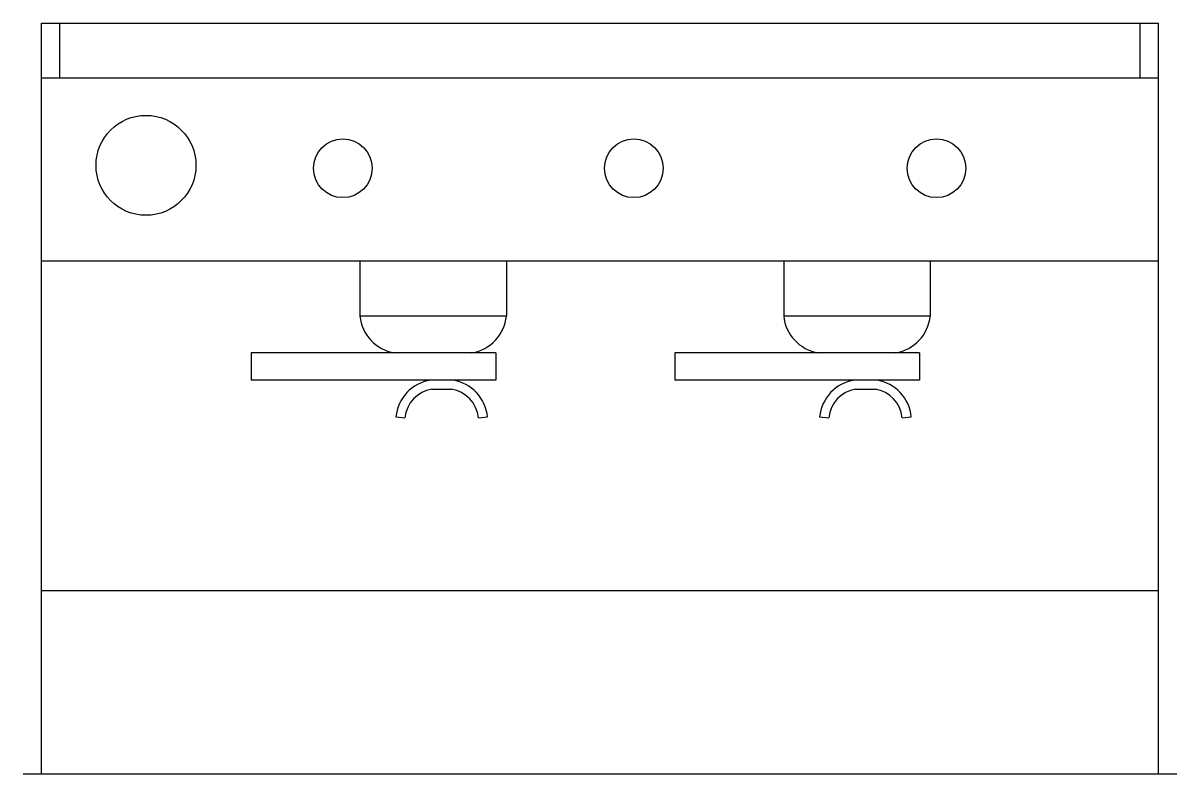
# Model space of a CAD drawing. Extents: x -0.62 to 0.01, y 0 to 0.41.
import ezdxf

# ---------------------------------------------------------------- set-up
doc = ezdxf.new("R2010")
doc.units = 0
doc.header["$LTSCALE"] = 0.5
doc.header["$MEASUREMENT"] = 0
doc.layers.add('ALVENARIA2', color=2, linetype='CONTINUOUS')
doc.layers.add('COTAS', color=1, linetype='CONTINUOUS')

msp = doc.modelspace()

# ---------------------------------------------------------------- linework, layer by layer
at = {"layer": 'ALVENARIA2'}
for p, q in [((-0.61, 0.41), (0, 0.41)), ((-0.61, 0), (-0.61, 0.41)), ((0, 0), (0, 0.41)), ((0, 0.28), (-0.61, 0.28)), ((-0.62, 0), (0.01, 0))]:
    msp.add_line(p, q, dxfattribs=at)
at = {"layer": 'COTAS'}
for p, q in [((-0.6, 0.38), (-0.6, 0.41)), ((-0.01, 0.38), (-0.01, 0.41)), ((0, 0.38), (-0.61, 0.38)), ((-0.4361, 0.28), (-0.4361, 0.25)), ((-0.3561, 0.28), (-0.3561, 0.25)), ((-0.2047, 0.28), (-0.2047, 0.25)), ((-0.1247, 0.28), (-0.1247, 0.25)), ((-0.3561, 0.25), (-0.4361, 0.25)), ((-0.1247, 0.25), (-0.2047, 0.25)), ((-0.36196, 0.23), (-0.49547, 0.23)), ((-0.49547, 0.23), (-0.49547, 0.215)), ((-0.36196, 0.23), (-0.36196, 0.215)), ((-0.26407, 0.23), (-0.26407, 0.215)), ((-0.13057, 0.23), (-0.26407, 0.23)), ((-0.13057, 0.23), (-0.13057, 0.215)), ((-0.36196, 0.215), (-0.49547, 0.215)), ((-0.13057, 0.215), (-0.26407, 0.215)), ((-0.39685, 0.21006), (-0.38604, 0.21006)), ((-0.16546, 0.21006), (-0.15465, 0.21006)), ((-0.41646, 0.195), (-0.41149, 0.1945)), ((-0.3714, 0.1945), (-0.36643, 0.195)), ((-0.18507, 0.195), (-0.18009, 0.1945)), ((-0.14001, 0.1945), (-0.13503, 0.195)), ((0, 0.1), (-0.61, 0.1))]:
    msp.add_line(p, q, dxfattribs=at)
for centre, radius in [((-0.5529, 0.33232), 0.02728), ((-0.4454, 0.33072), 0.01605), ((-0.28654, 0.33072), 0.01605), ((-0.12126, 0.33072), 0.01605)]:
    msp.add_circle(centre, radius, dxfattribs=at)
for centre, radius, start, end in [((-0.41368, 0.25224), 0.02253, 185.69959, 260.79757), ((-0.37851, 0.25224), 0.02253, 279.20243, 354.30041), ((-0.18229, 0.25224), 0.02253, 185.69959, 260.79757), ((-0.14712, 0.25224), 0.02253, 279.20243, 354.30041), ((-0.39405, 0.19276), 0.02253, 99.20243, 174.30041), ((-0.38884, 0.19276), 0.02253, 5.69959, 80.79757), ((-0.16265, 0.19276), 0.02253, 99.20243, 174.30041), ((-0.15745, 0.19276), 0.02253, 5.69959, 80.79757), ((-0.39405, 0.19276), 0.01753, 99.20243, 174.30041), ((-0.38884, 0.19276), 0.01753, 5.69959, 80.79757), ((-0.16265, 0.19276), 0.01753, 99.20243, 174.30041), ((-0.15745, 0.19276), 0.01753, 5.69959, 80.79757)]:
    msp.add_arc(centre, radius, start, end, dxfattribs=at)

doc.saveas('drawing.dxf')
